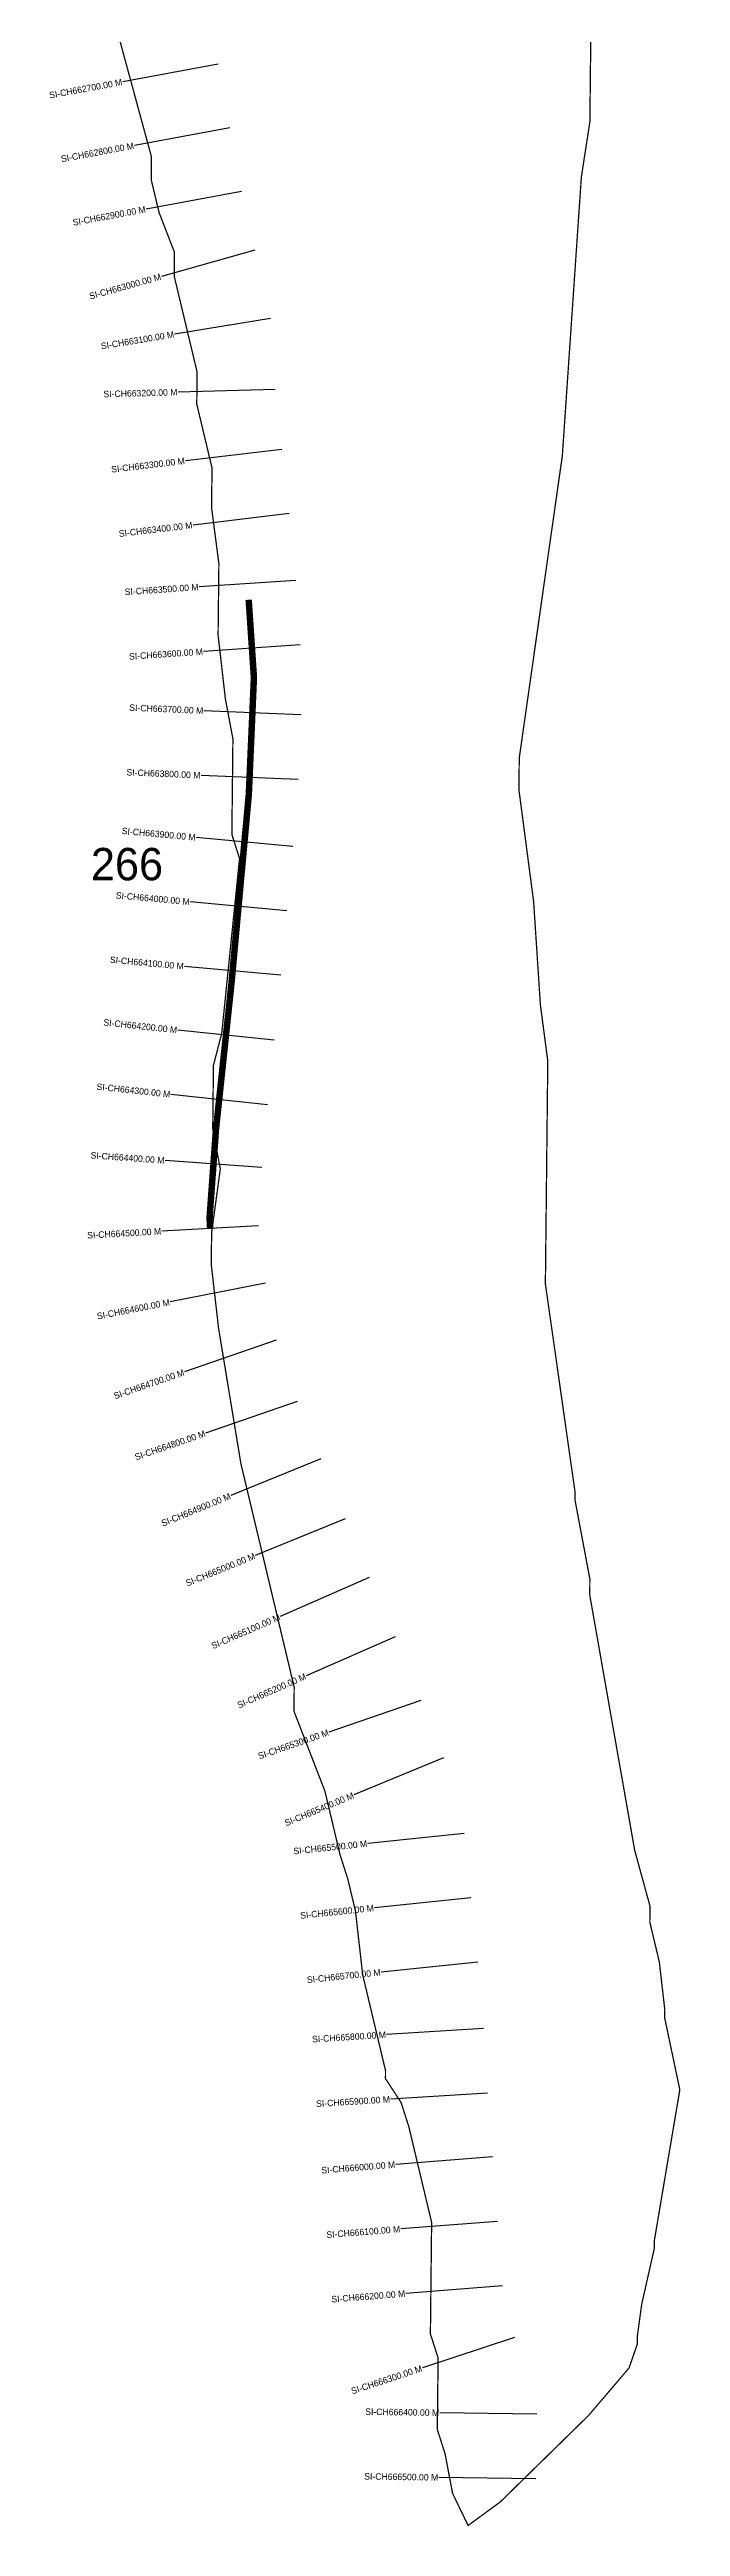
# Model space of a CAD drawing. Header units: metres. Extents: x 333778 to 336109, y 1779247 to 1787328.
# Drawn here: x 334813 to 335788, y 1779247 to 1783075 of the extents above; entities that cross this region are included whole.
import ezdxf
from ezdxf.enums import TextEntityAlignment as Align

# ---------------------------------------------------------------- set-up
doc = ezdxf.new("R2010")
doc.units = ezdxf.units.M
for name, color, linetype in [('ARTIFICIALLY PROTECTED', 4, 'Continuous'), ('CS', 134, 'Continuous'), ('CSMark', 6, 'Continuous')]:
    doc.layers.add(name, color=color, linetype=linetype)

msp = doc.modelspace()

# ---------------------------------------------------------------- linework, layer by layer
at = {"color": 6, "const_width": 2}
msp.add_lwpolyline([(335649.9, 1783111.2), (335648.3, 1782963.5), (335635.1, 1782877.5), (335605.7, 1782447), (335539.1, 1781980), (335538.6, 1781930.8), (335561.3, 1781758.2), (335571.8, 1781598.1), (335583.2, 1781511.8), (335579.5, 1781167.2), (335625.2, 1780846.7), (335625.1, 1780834.4), (335648.3, 1780711), (335648.1, 1780686.4), (335717.6, 1780291.8), (335741.3, 1780205.4), (335741, 1780180.7), (335755.7, 1780119.1), (335764.2, 1780045.1), (335764, 1780032.8), (335787.4, 1779921.7), (335747.9, 1779688.3), (335747.8, 1779676), (335728.4, 1779590.1), (335721.7, 1779540.9), (335721.6, 1779528.6), (335708.9, 1779491.8), (335646.5, 1779418.6), (335509.7, 1779284.7), (335460, 1779248.3), (335436, 1779297.9), (335424.3, 1779359.5), (335412.4, 1779396.6), (335413.6, 1779507.3), (335401.7, 1779544.4), (335403.6, 1779716.7), (335368.3, 1779864.8), (335356.4, 1779901.9), (335332.2, 1779939), (335332.3, 1779951.3), (335297, 1780099.4), (335285.8, 1780198), (335274, 1780247.4), (335262.1, 1780284.4), (335238.6, 1780383.2), (335190.7, 1780506.8), (335191.1, 1780543.7), (335108.7, 1780889.2), (335074.1, 1781098.9), (335062.8, 1781197.5), (335063.4, 1781246.7), (335076.8, 1781345), (335065.1, 1781406.7), (335066.2, 1781505.1), (335079, 1781554.3), (335106.6, 1781824.7), (335094.7, 1781861.8), (335096.3, 1782009.5), (335084.7, 1782071.1), (335073.4, 1782169.7), (335074.6, 1782280.5), (335063.3, 1782366.8), (335064, 1782428.3), (335040.4, 1782527.1), (335041, 1782576.3), (335005.6, 1782724.4), (335005.6, 1782762.4), (334982.1, 1782823.1), (334970.3, 1782872.5), (334970.3, 1782909.3), (334899.7, 1783168.7)], dxfattribs=at)
at = {"layer": 'ARTIFICIALLY PROTECTED', "const_width": 10, "flags": 128}
msp.add_lwpolyline([(335120.7, 1782224.6), (335128.8, 1782104.3), (335120.9, 1781923.7), (335104.1, 1781740.9), (335094.2, 1781632.8), (335070.1, 1781405.7), (335060.2, 1781269.1), (335061.1, 1781253)], dxfattribs=at)
at = {"layer": 'CS'}
for p, q in [((335073.4, 1783052.3), (334925.9, 1783025.1)), ((335091.6, 1782954), (334944.1, 1782926.7)), ((335109.7, 1782855.6), (334962.2, 1782828.4)), ((335130.2, 1782764.7), (334985.7, 1782724.4)), ((335154.2, 1782659.3), (335006.2, 1782635.1)), ((335161.5, 1782549.6), (335011.5, 1782545.6)), ((335171.8, 1782457), (335022.8, 1782439.4)), ((335183.5, 1782357.7), (335034.6, 1782340.1)), ((335193.8, 1782254.5), (335044.2, 1782244.4)), ((335200.5, 1782154.7), (335050.9, 1782144.6)), ((335201.3, 1782046.6), (335051.5, 1782053.1)), ((335197, 1781946.6), (335047.1, 1781953.2)), ((335188.9, 1781843.4), (335039.5, 1781857.1)), ((335179.7, 1781743.8), (335030.3, 1781757.5)), ((335170.5, 1781644.2), (335021.2, 1781657.9)), ((335160.1, 1781543.7), (335011, 1781559.5)), ((335149.6, 1781444.2), (335000.4, 1781460.1)), ((335141, 1781347.2), (334991.4, 1781357.9)), ((335136, 1781257), (334986.3, 1781248.6)), ((335146.7, 1781168.2), (334999.5, 1781139.3)), ((335163.4, 1781080.1), (335021.5, 1781031.2)), ((335195.9, 1780985.5), (335054.1, 1780936.7)), ((335232.1, 1780896.7), (335093.2, 1780840.2)), ((335269.8, 1780804.1), (335130.8, 1780747.6)), ((335307, 1780713.3), (335169.6, 1780653.3)), ((335347, 1780621.7), (335209.5, 1780561.7)), ((335386.7, 1780523.4), (335244.8, 1780474.6)), ((335422.1, 1780434.8), (335283.5, 1780377.5)), ((335454, 1780318), (335304.8, 1780302.4)), ((335464.4, 1780218.5), (335315.2, 1780202.9)), ((335474.8, 1780119.1), (335325.6, 1780103.5)), ((335483.7, 1780016.3), (335334, 1780007)), ((335489.9, 1779916.5), (335340.1, 1779907.2)), ((335497.6, 1779818), (335348.1, 1779806.3)), ((335505.4, 1779718.3), (335355.9, 1779706.6)), ((335513.2, 1779618.6), (335363.7, 1779606.9)), ((335531.8, 1779538.7), (335389.3, 1779491.9)), ((335566.3, 1779420.3), (335416.3, 1779422.6)), ((335564.8, 1779320.3), (335414.8, 1779322.6))]:
    msp.add_line(p, q, dxfattribs=at)

# ---------------------------------------------------------------- texts
at = {"insert": (334876.7, 1781841), "char_height": 50, "attachment_point": 1}
msp.add_mtext_dynamic_manual_height_columns('266', width=84.374, gutter_width=1, heights=[74.2], dxfattribs=at)
at = {"layer": 'CSMark'}
for s, rotation, p in [('SI-CH662700.00 M', 10.4624, (334924.9, 1783024.9)), ('SI-CH662800.00 M', 10.4624, (334943.1, 1782926.5)), ('SI-CH662900.00 M', 10.4624, (334961.2, 1782828.2)), ('SI-CH663000.00 M', 15.5669, (334984.7, 1782724.1)), ('SI-CH663100.00 M', 9.3148, (335005.2, 1782634.9)), ('SI-CH663200.00 M', 1.5393, (335010.5, 1782545.5)), ('SI-CH663300.00 M', 6.7425, (335021.8, 1782439.3)), ('SI-CH663400.00 M', 6.7425, (335033.6, 1782340)), ('SI-CH663500.00 M', 3.8611, (335043.2, 1782244.3)), ('SI-CH663600.00 M', 3.8611, (335049.9, 1782144.5)), ('SI-CH663700.00 M', 357.5141, (335050.5, 1782053.1)), ('SI-CH663800.00 M', 357.5141, (335046.1, 1781953.2)), ('SI-CH663900.00 M', 354.7442, (335038.5, 1781857.2)), ('SI-CH664000.00 M', 354.7442, (335029.3, 1781757.6)), ('SI-CH664100.00 M', 354.7442, (335020.2, 1781658)), ('SI-CH664200.00 M', 353.9376, (335010, 1781559.6)), ('SI-CH664300.00 M', 353.9376, (334999.4, 1781460.2)), ('SI-CH664400.00 M', 355.8853, (334990.4, 1781358)), ('SI-CH664500.00 M', 3.1814, (334985.3, 1781248.6)), ('SI-CH664600.00 M', 11.0915, (334998.5, 1781139.1)), ('SI-CH664700.00 M', 19.0039, (335020.6, 1781030.9)), ('SI-CH664800.00 M', 19.0039, (335053.2, 1780936.4)), ('SI-CH664900.00 M', 22.1388, (335092.2, 1780839.8)), ('SI-CH665000.00 M', 22.1388, (335129.9, 1780747.2)), ('SI-CH665100.00 M', 23.567, (335168.6, 1780652.9)), ('SI-CH665200.00 M', 23.567, (335208.6, 1780561.3)), ('SI-CH665300.00 M', 18.9837, (335243.9, 1780474.3)), ('SI-CH665400.00 M', 22.451, (335282.6, 1780377.2)), ('SI-CH665500.00 M', 5.9724, (335303.8, 1780302.3)), ('SI-CH665600.00 M', 5.9724, (335314.2, 1780202.8)), ('SI-CH665700.00 M', 5.9724, (335324.6, 1780103.4)), ('SI-CH665800.00 M', 3.5486, (335333, 1780006.9)), ('SI-CH665900.00 M', 3.5486, (335339.2, 1779907.1)), ('SI-CH666000.00 M', 4.4878, (335347.1, 1779806.2)), ('SI-CH666100.00 M', 4.4878, (335354.9, 1779706.5)), ('SI-CH666200.00 M', 4.4878, (335362.7, 1779606.8)), ('SI-CH666300.00 M', 18.2142, (335388.3, 1779491.5)), ('SI-CH666400.00 M', 359.14, (335415.3, 1779422.6)), ('SI-CH666500.00 M', 359.14, (335413.8, 1779322.6))]:
    msp.add_text(s, height=10, rotation=rotation, dxfattribs=at).set_placement(p, align=Align.MIDDLE_RIGHT)

doc.saveas('drawing.dxf')
